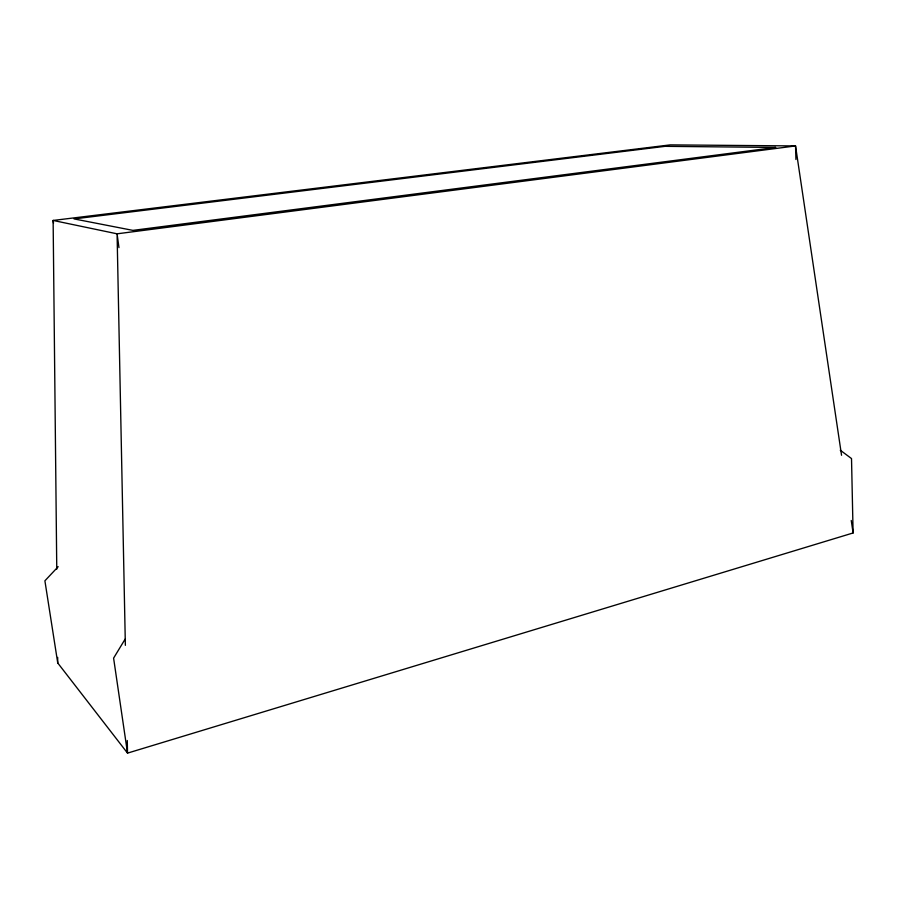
<?xml version="1.0" encoding="UTF-8"?>
<svg xmlns="http://www.w3.org/2000/svg" width="898" height="898" viewBox="0 0 898 898"><rect width="100%" height="100%" fill="white"/><g stroke="black" fill="none" stroke-linecap="round" stroke-linejoin="round"><path stroke-width="1.35" d="M125.125 639.14L113.597 658.133L127.527 753.119L853.1 532.963L851.517 458.564L840.259 450.19M58.168 566.694L44.9 580.815L57.741 662.982L127.527 753.119L127.28 740.524M841.549 455.275L795.538 145.936L670.256 144.881L53.128 220.448L56.765 569.152M851.248 520.481L853.1 532.963M53.521 223.153L53.128 220.448L117.077 233.817L795.538 145.936L795.931 159.496M118.963 247.612L117.077 233.817L125.361 645.336M57.674 657.381L57.741 662.982M775.614 147.44L132.915 230.382L74.051 218.91L665.048 146.34L775.614 147.44"/></g></svg>
